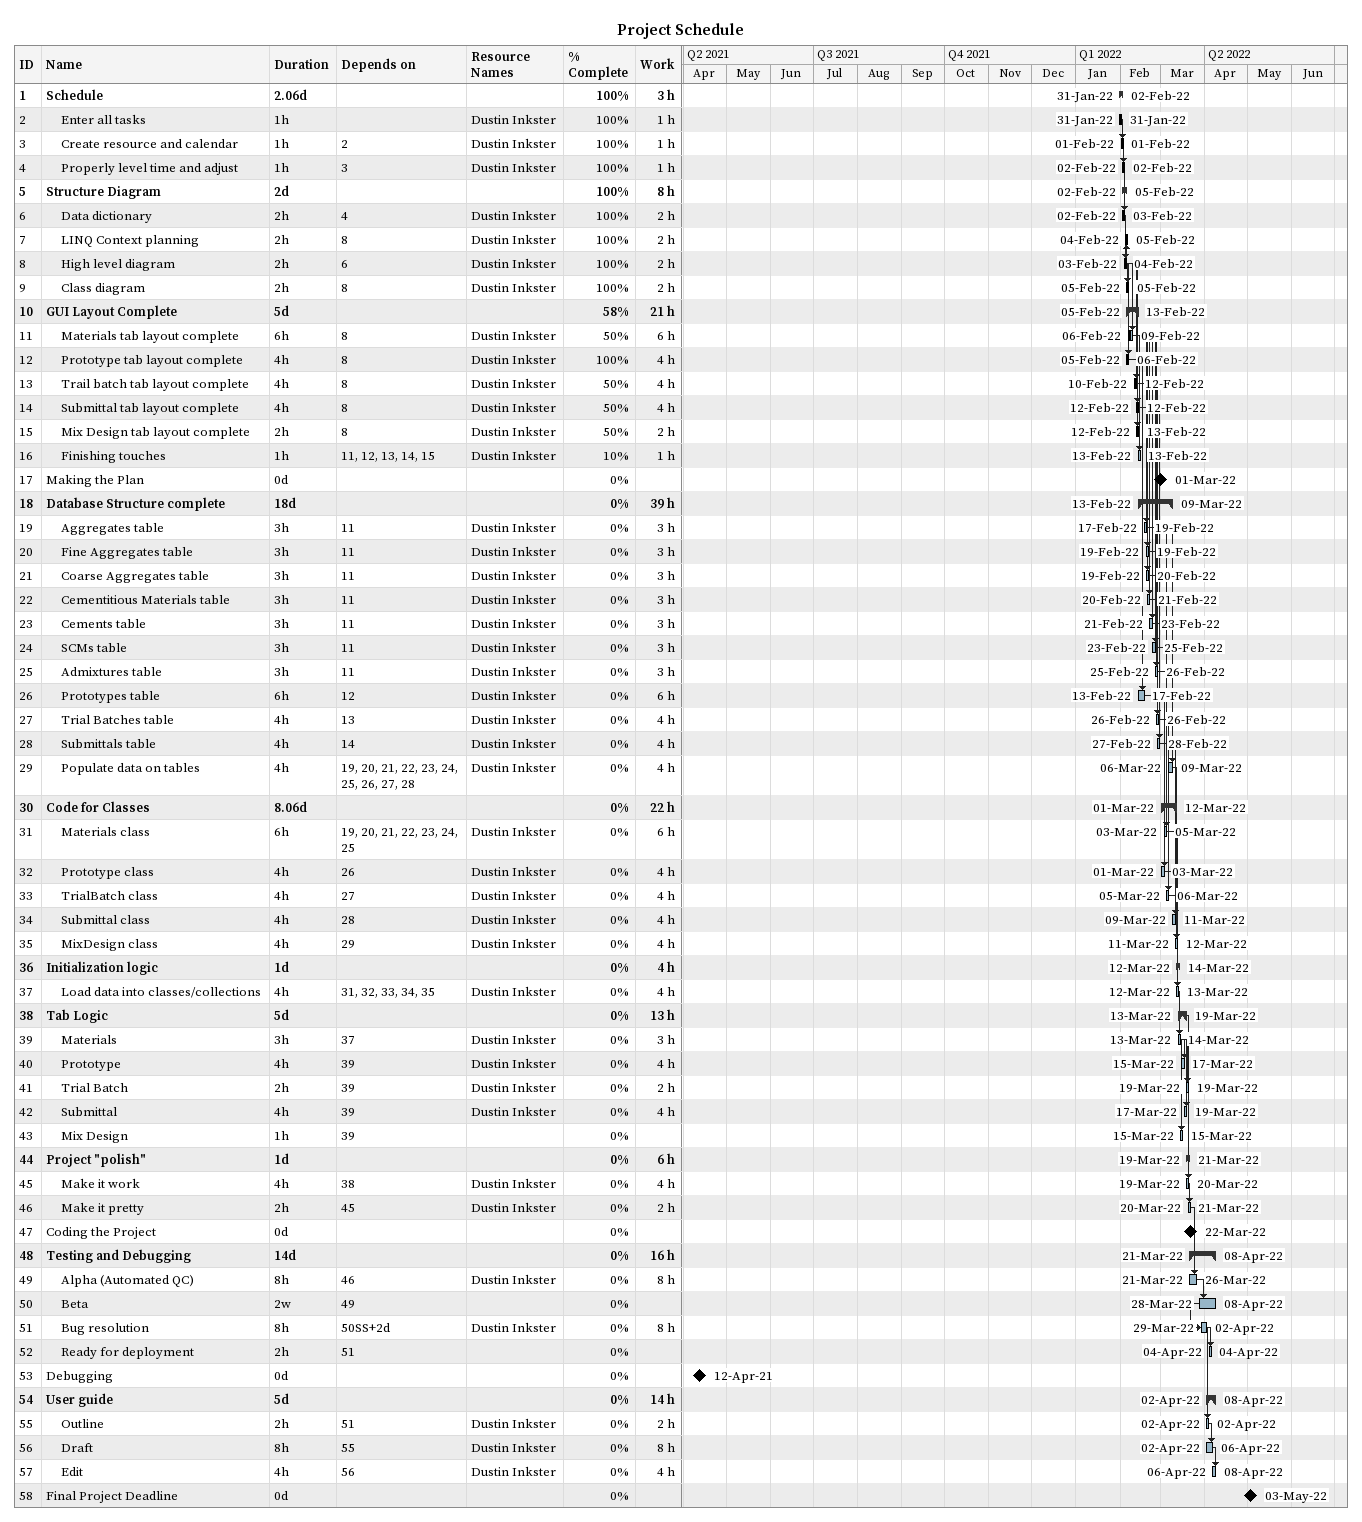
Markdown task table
Project Schedule

| ID | Level | Task | Duration | Start | Finish | Predecessors | Resources | % complete | Work (h) |
|---|---|---|---|---|---|---|---|---|---|
| 1 | 1 | **Schedule** | 2.06d | 2022-01-31 | 2022-02-02 |  |  | 100 | 3 |
| 2 | 2 | Enter all tasks | 1h | 2022-01-31 | 2022-01-31 |  | Dustin Inkster | 100 | 1 |
| 3 | 2 | Create resource and calendar | 1h | 2022-02-01 | 2022-02-01 | 2 | Dustin Inkster | 100 | 1 |
| 4 | 2 | Properly level time and adjust | 1h | 2022-02-02 | 2022-02-02 | 3 | Dustin Inkster | 100 | 1 |
| 5 | 1 | **Structure Diagram** | 2d | 2022-02-02 | 2022-02-05 |  |  | 100 | 8 |
| 6 | 2 | Data dictionary | 2h | 2022-02-02 | 2022-02-03 | 4 | Dustin Inkster | 100 | 2 |
| 7 | 2 | LINQ Context planning | 2h | 2022-02-04 | 2022-02-05 | 8 | Dustin Inkster | 100 | 2 |
| 8 | 2 | High level diagram | 2h | 2022-02-03 | 2022-02-04 | 6 | Dustin Inkster | 100 | 2 |
| 9 | 2 | Class diagram | 2h | 2022-02-05 | 2022-02-05 | 8 | Dustin Inkster | 100 | 2 |
| 10 | 1 | **GUI Layout Complete** | 5d | 2022-02-05 | 2022-02-13 |  |  | 58 | 21 |
| 11 | 2 | Materials tab layout complete | 6h | 2022-02-06 | 2022-02-09 | 8 | Dustin Inkster | 50 | 6 |
| 12 | 2 | Prototype tab layout complete | 4h | 2022-02-05 | 2022-02-06 | 8 | Dustin Inkster | 100 | 4 |
| 13 | 2 | Trail batch tab layout complete | 4h | 2022-02-10 | 2022-02-12 | 8 | Dustin Inkster | 50 | 4 |
| 14 | 2 | Submittal tab layout complete | 4h | 2022-02-12 | 2022-02-12 | 8 | Dustin Inkster | 50 | 4 |
| 15 | 2 | Mix Design tab layout complete | 2h | 2022-02-12 | 2022-02-13 | 8 | Dustin Inkster | 50 | 2 |
| 16 | 2 | Finishing touches | 1h | 2022-02-13 | 2022-02-13 | 11, 12, 13, 14, 15 | Dustin Inkster | 10 | 1 |
| 17 | 1 | Making the Plan | 0d | 2022-03-01 | 2022-03-01 |  |  | 0 |  |
| 18 | 1 | **Database Structure complete** | 18d | 2022-02-13 | 2022-03-09 |  |  | 0 | 39 |
| 19 | 2 | Aggregates table | 3h | 2022-02-17 | 2022-02-19 | 11 | Dustin Inkster | 0 | 3 |
| 20 | 2 | Fine Aggregates table | 3h | 2022-02-19 | 2022-02-19 | 11 | Dustin Inkster | 0 | 3 |
| 21 | 2 | Coarse Aggregates table | 3h | 2022-02-19 | 2022-02-20 | 11 | Dustin Inkster | 0 | 3 |
| 22 | 2 | Cementitious Materials table | 3h | 2022-02-20 | 2022-02-21 | 11 | Dustin Inkster | 0 | 3 |
| 23 | 2 | Cements table | 3h | 2022-02-21 | 2022-02-23 | 11 | Dustin Inkster | 0 | 3 |
| 24 | 2 | SCMs table | 3h | 2022-02-23 | 2022-02-25 | 11 | Dustin Inkster | 0 | 3 |
| 25 | 2 | Admixtures table | 3h | 2022-02-25 | 2022-02-26 | 11 | Dustin Inkster | 0 | 3 |
| 26 | 2 | Prototypes table | 6h | 2022-02-13 | 2022-02-17 | 12 | Dustin Inkster | 0 | 6 |
| 27 | 2 | Trial Batches table | 4h | 2022-02-26 | 2022-02-26 | 13 | Dustin Inkster | 0 | 4 |
| 28 | 2 | Submittals table | 4h | 2022-02-27 | 2022-02-28 | 14 | Dustin Inkster | 0 | 4 |
| 29 | 2 | Populate data on tables | 4h | 2022-03-06 | 2022-03-09 | 19, 20, 21, 22, 23, 24, 25, 26, 27, 28 | Dustin Inkster | 0 | 4 |
| 30 | 1 | **Code for Classes** | 8.06d | 2022-03-01 | 2022-03-12 |  |  | 0 | 22 |
| 31 | 2 | Materials class | 6h | 2022-03-03 | 2022-03-05 | 19, 20, 21, 22, 23, 24, 25 | Dustin Inkster | 0 | 6 |
| 32 | 2 | Prototype class | 4h | 2022-03-01 | 2022-03-03 | 26 | Dustin Inkster | 0 | 4 |
| 33 | 2 | TrialBatch class | 4h | 2022-03-05 | 2022-03-06 | 27 | Dustin Inkster | 0 | 4 |
| 34 | 2 | Submittal class | 4h | 2022-03-09 | 2022-03-11 | 28 | Dustin Inkster | 0 | 4 |
| 35 | 2 | MixDesign class | 4h | 2022-03-11 | 2022-03-12 | 29 | Dustin Inkster | 0 | 4 |
| 36 | 1 | **Initialization logic** | 1d | 2022-03-12 | 2022-03-14 |  |  | 0 | 4 |
| 37 | 2 | Load data into classes/collections | 4h | 2022-03-12 | 2022-03-13 | 31, 32, 33, 34, 35 | Dustin Inkster | 0 | 4 |
| 38 | 1 | **Tab Logic** | 5d | 2022-03-13 | 2022-03-19 |  |  | 0 | 13 |
| 39 | 2 | Materials | 3h | 2022-03-13 | 2022-03-14 | 37 | Dustin Inkster | 0 | 3 |
| 40 | 2 | Prototype | 4h | 2022-03-15 | 2022-03-17 | 39 | Dustin Inkster | 0 | 4 |
| 41 | 2 | Trial Batch | 2h | 2022-03-19 | 2022-03-19 | 39 | Dustin Inkster | 0 | 2 |
| 42 | 2 | Submittal | 4h | 2022-03-17 | 2022-03-19 | 39 | Dustin Inkster | 0 | 4 |
| 43 | 2 | Mix Design | 1h | 2022-03-15 | 2022-03-15 | 39 |  | 0 |  |
| 44 | 1 | **Project "polish"** | 1d | 2022-03-19 | 2022-03-21 |  |  | 0 | 6 |
| 45 | 2 | Make it work | 4h | 2022-03-19 | 2022-03-20 | 38 | Dustin Inkster | 0 | 4 |
| 46 | 2 | Make it pretty | 2h | 2022-03-20 | 2022-03-21 | 45 | Dustin Inkster | 0 | 2 |
| 47 | 1 | Coding the Project | 0d | 2022-03-22 | 2022-03-22 |  |  | 0 |  |
| 48 | 1 | **Testing and Debugging** | 14d | 2022-03-21 | 2022-04-08 |  |  | 0 | 16 |
| 49 | 2 | Alpha (Automated QC) | 8h | 2022-03-21 | 2022-03-26 | 46 | Dustin Inkster | 0 | 8 |
| 50 | 2 | Beta | 2w | 2022-03-28 | 2022-04-08 | 49 |  | 0 |  |
| 51 | 2 | Bug resolution | 8h | 2022-03-29 | 2022-04-02 | 50SS+2d | Dustin Inkster | 0 | 8 |
| 52 | 2 | Ready for deployment | 2h | 2022-04-04 | 2022-04-04 | 51 |  | 0 |  |
| 53 | 1 | Debugging | 0d | 2021-04-12 | 2021-04-12 |  |  | 0 |  |
| 54 | 1 | **User guide** | 5d | 2022-04-02 | 2022-04-08 |  |  | 0 | 14 |
| 55 | 2 | Outline | 2h | 2022-04-02 | 2022-04-02 | 51 | Dustin Inkster | 0 | 2 |
| 56 | 2 | Draft | 8h | 2022-04-02 | 2022-04-06 | 55 | Dustin Inkster | 0 | 8 |
| 57 | 2 | Edit | 4h | 2022-04-06 | 2022-04-08 | 56 | Dustin Inkster | 0 | 4 |
| 58 | 1 | Final Project Deadline | 0d | 2022-05-03 | 2022-05-03 |  |  | 0 |  |
